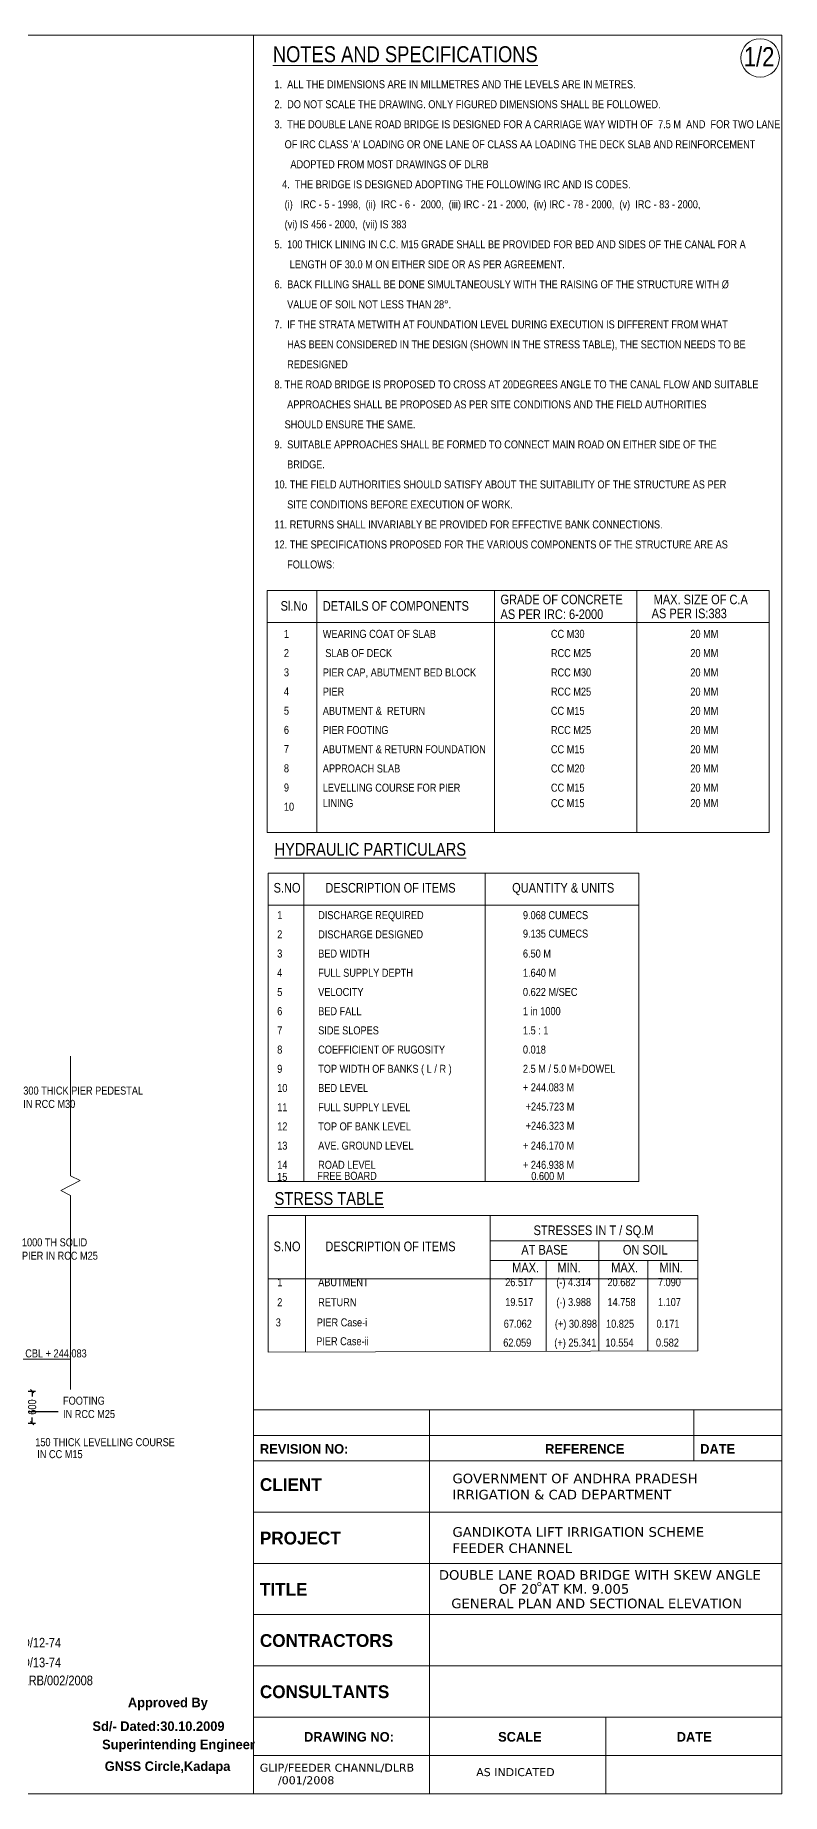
# Model space of a CAD drawing. Header units: millimetres. Extents: x 661061 to 1357550, y -603300 to 20887.
# Drawn here: x 1034863 to 1058180, y -50784 to 4160 of the extents above; entities that cross this region are included whole.
import ezdxf

# ---------------------------------------------------------------- set-up
doc = ezdxf.new("R2010")
doc.units = ezdxf.units.MM
doc.layers.add('abutment', color=7, linetype='Continuous')
doc.layers.add('canal', color=7, linetype='Continuous')
doc.styles.add('ARIAL NARROW', font='ARIALN.TTF')
doc.styles.add('arn', font='ARIALN.TTF')
doc.styles.add('CITYBLUEPR', font='cityb___.ttf')
doc.styles.add('VERDANA', font='verdana.ttf')
doc.dimstyles.new('STANDARD$0', dxfattribs={"dimscale": 88.888889, "dimtxt": 0.02, "dimasz": 0.02, "dimexe": 0.05, "dimexo": 0.1, "dimgap": 0.002, "dimtad": 2, "dimdec": 0, "dimzin": 1, "dimdsep": 46, "dimtxsty": 'Standard', "dimcen": 0.09, "dimadec": 0, "dimazin": 0, "dimtfac": 1, "dimtdec": 4, "dimtofl": 0, "dimtmove": 0, "dimatfit": 3, "dimfxl": 1, "dimtolj": 1, "dimtzin": 1, "dimarcsym": 0})
doc.dimstyles.new('STANDARD$7', dxfattribs={"dimtxt": 2, "dimasz": 2, "dimexe": 1.25, "dimexo": 0.625, "dimtad": 1, "dimdec": 0, "dimlfac": 0.5, "dimdsep": 46, "dimtxsty": 'Standard', "dimcen": 2.5, "dimadec": 0, "dimazin": 0, "dimtfac": 1, "dimtdec": 0, "dimtmove": 0, "dimatfit": 3, "dimfxl": 1, "dimtolj": 1, "dimtzin": 0, "dimarcsym": 0})

# ---------------------------------------------------------------- blocks, each defined once
blk = doc.blocks.new('_Oblique')
at = {"color": 0, "linetype": 'ByBlock', "lineweight": -2}
blk.add_line((-0.5, -0.5), (0.5, 0.5), dxfattribs=at)
blk = doc.blocks.new('*D227')
at = {"layer": 'canal', "color": 0, "linetype": 'Continuous', "lineweight": -2, "transparency": 16777216}
for p, q in [((1034470, -38201), (1034870, -38201)), ((1034770, -38201), (1034770, -38374)), ((1034470, -39201), (1034870, -39201)), ((1034770, -39201), (1034770, -39027))]:
    blk.add_line(p, q, dxfattribs=at)
at = {"layer": 'Defpoints', "color": 0, "linetype": 'Continuous', "lineweight": 9, "transparency": 16777216}
for p in [(1034370, -38201), (1034770, -38201), (1034370, -39201)]:
    blk.add_point(p, dxfattribs=at)
at = {"layer": 'canal', "color": 0, "linetype": 'Continuous', "lineweight": -2, "transparency": 16777216, "xscale": 100, "yscale": 100, "zscale": 100}
for p, rotation in [((1034770, -38201), 90), ((1034770, -39201), 270)]:
    blk.add_blockref('_Oblique', p, dxfattribs=dict(at, rotation=rotation))
at = {"layer": 'canal', "color": 0, "linetype": 'Continuous', "lineweight": 9, "transparency": 16777216, "insert": (1034770, -38701), "char_height": 250, "attachment_point": 5, "rotation": 90, "style": 'ARIAL NARROW'}
blk.add_mtext('\\A1;600', dxfattribs=at)

msp = doc.modelspace()

# ---------------------------------------------------------------- linework, layer by layer
at = {"color": 0, "lineweight": 9}
for p, q in [((1058180, 4160), (988880, 4160)), ((1041680, 4160), (1041680, -46070)), ((1041680, 4160), (1041680, -50783.759)), ((1042103.198, -13189.435), (1042103.183, -20749.312)), ((1042103.196, -13189.464), (1057786.268, -13189.464)), ((1043660.571, -13189.447), (1043660.566, -20749.315)), ((1049210.756, -13189.449), (1049210.751, -20749.325)), ((1053648.74, -13189.447), (1053648.735, -20749.333)), ((1042103.196, -14189.447), (1057786.268, -14189.447)), ((1042103.183, -20749.312), (1057786.268, -20749.341)), ((1042136.399, -22015.58), (1042136.399, -31657.335)), ((1042136.399, -22015.58), (1053717.573, -22015.58)), ((1043248.5, -22015.58), (1043248.5, -31657.335)), ((1048912.196, -22015.58), (1048912.196, -31657.335)), ((1053717.573, -22015.58), (1053717.573, -31657.335)), ((1042136.399, -23015.58), (1053717.573, -23015.58)), ((1058180, -50783.759), (1058180, -26993.759)), ((1058180, -29341.269), (1058180, -49183.759)), ((1042136.399, -31657.335), (1053717.573, -31657.335)), ((1042136.399, -32716.313), (1055561.653, -32716.313)), ((1049074.104, -33510.164), (1055561.653, -33510.164)), ((1049074.104, -34118.783), (1055561.653, -34118.783)), ((1042136.399, -34695.396), (1055561.653, -34695.396)), ((1041680, -38783.759), (1058180, -38783.759)), ((1047180, -38783.759), (1047180, -50783.759)), ((1055430, -38783.759), (1055430, -40383.759)), ((1041680, -39583.759), (1058180, -39583.759)), ((1041680, -40383.759), (1058180, -40383.759)), ((1041680, -41983.759), (1058180, -41983.759)), ((1058180, -41983.759), (1058180, -50783.759)), ((1041680, -43583.759), (1058180, -43583.759)), ((1041680, -45183.759), (1058180, -45183.759)), ((1041680, -46783.759), (1058180, -46783.759)), ((1041680, -48383.759), (1058180, -48383.759)), ((1052680, -48383.759), (1052680, -50783.759)), ((988880, -50783.759), (1058180, -50783.759))]:
    msp.add_line(p, q, dxfattribs=at)
at = {"color": 0, "linetype": 'Continuous', "lineweight": 9}
for p, q in [((1058180, -50783.759), (1058180, 4160)), ((1057786.268, -13189.464), (1057786.268, -20749.341)), ((1042136.399, -32716.313), (1042136.399, -36988.495)), ((1043301.509, -32716.313), (1043301.509, -36984.244)), ((1049074.104, -32716.313), (1049074.104, -36963.179)), ((1055561.653, -32716.313), (1055561.653, -36939.504)), ((1052463.517, -33510.164), (1052463.517, -36950.81)), ((1050821.77, -34118.783), (1050821.77, -36956.801)), ((1053999.345, -34118.783), (1053999.345, -36945.205)), ((1058180, -49583.759), (1041680, -49583.759))]:
    msp.add_line(p, q, dxfattribs=at)
at = {"layer": 'abutment', "color": 0, "linetype": 'ByBlock', "lineweight": 9}
for p, q in [((1035964.218, -27738.354), (1035964.229, -31472.498)), ((1035660.829, -31936.404), (1036267.713, -31627.189)), ((1036267.713, -31627.189), (1035964.229, -31472.498)), ((1035660.829, -31936.738), (1035964.399, -32091.262)), ((1035964.229, -32091.175), (1035963.672, -38152.255)), ((1022241.789, -37199.12), (1035963.764, -37199.12))]:
    msp.add_line(p, q, dxfattribs=at)
at = {"layer": 'abutment', "color": 0, "lineweight": 9, "ltscale": 700}
msp.add_line((1042136.399, -36988.495), (1055561.653, -36939.504), dxfattribs=at)
at = {"layer": 'abutment', "color": 0, "linetype": 'ByBlock', "lineweight": 9}
msp.add_circle((1057503.268, 3449.621), 600, dxfattribs=at)
at = {"layer": 'abutment', "color": 0, "linetype": 'ByBlock', "lineweight": 9, "ltscale": 700}
msp.add_circle((1050608.653, -44233.711), 54.146, dxfattribs=at)

# ---------------------------------------------------------------- texts
at = {"color": 0, "lineweight": 9}
for s, height, style, p in [('%%UNOTES AND SPECIFICATIONS', 500, 'ARIAL NARROW', (1042284.654, 3315.574)), ('Sl.No     ', 300, 'ARIAL NARROW', (1042527.711, -13821.079)), ('DETAILS OF COMPONENTS', 300, 'ARIAL NARROW', (1043844.63, -13821.079)), ('GRADE OF CONCRETE', 300, 'ARIAL NARROW', (1049394.815, -13619.347)), ('MAX. SIZE OF C.A', 300, 'ARIAL NARROW', (1054178.098, -13619.345)), ('AS PER IRC: 6-2000', 300, 'ARIAL NARROW', (1049394.815, -14080.452)), ('AS PER IS:383', 300, 'ARIAL NARROW', (1054113.86, -14054.865)), ('1', 250, 'ARIAL NARROW', (1042630.149, -14669.562)), ('WEARING COAT OF SLAB', 250, 'ARIAL NARROW', (1043844.628, -14669.562)), ('CC M30', 250, 'ARIAL NARROW', (1050969.588, -14669.567)), ('20 MM', 250, 'ARIAL NARROW', (1055323.447, -14669.584)), ('2', 250, 'ARIAL NARROW', (1042630.149, -15269.562)), (' SLAB OF DECK', 250, 'ARIAL NARROW', (1043844.628, -15269.562)), ('RCC M25', 250, 'ARIAL NARROW', (1050969.588, -15269.567)), ('20 MM', 250, 'ARIAL NARROW', (1055323.447, -15269.584)), ('3', 250, 'ARIAL NARROW', (1042630.149, -15869.562)), ('PIER CAP, ABUTMENT BED BLOCK', 250, 'ARIAL NARROW', (1043844.628, -15874.047)), ('RCC M30', 250, 'ARIAL NARROW', (1050969.588, -15874.052)), ('20 MM', 250, 'ARIAL NARROW', (1055323.447, -15874.069)), ('4', 250, 'ARIAL NARROW', (1042630.149, -16469.562)), ('PIER', 250, 'ARIAL NARROW', (1043844.628, -16474.047)), ('RCC M25', 250, 'ARIAL NARROW', (1050969.588, -16474.052)), ('20 MM', 250, 'ARIAL NARROW', (1055323.447, -16474.069)), ('5', 250, 'ARIAL NARROW', (1042630.149, -17069.562)), ('ABUTMENT &  RETURN', 250, 'ARIAL NARROW', (1043844.628, -17074.047)), ('CC M15', 250, 'ARIAL NARROW', (1050969.588, -17074.052)), ('20 MM', 250, 'ARIAL NARROW', (1055323.447, -17074.069)), ('6', 250, 'ARIAL NARROW', (1042630.149, -17669.562)), ('PIER FOOTING', 250, 'ARIAL NARROW', (1043844.628, -17674.047)), ('RCC M25', 250, 'ARIAL NARROW', (1050969.588, -17674.052)), ('20 MM', 250, 'ARIAL NARROW', (1055323.447, -17674.069)), ('7', 250, 'ARIAL NARROW', (1042630.149, -18269.562)), ('ABUTMENT & RETURN FOUNDATION', 250, 'ARIAL NARROW', (1043844.628, -18274.047)), ('CC M15', 250, 'ARIAL NARROW', (1050969.588, -18274.052)), ('20 MM', 250, 'ARIAL NARROW', (1055323.447, -18274.069)), ('8', 250, 'ARIAL NARROW', (1042630.149, -18869.562)), ('APPROACH SLAB', 250, 'ARIAL NARROW', (1043844.628, -18874.047)), ('CC M20', 250, 'ARIAL NARROW', (1050969.588, -18874.052)), ('20 MM', 250, 'ARIAL NARROW', (1055323.447, -18874.069)), ('9', 250, 'ARIAL NARROW', (1042630.149, -19469.562)), ('LEVELLING COURSE FOR PIER', 250, 'ARIAL NARROW', (1043844.628, -19474.047)), ('CC M15', 250, 'ARIAL NARROW', (1050969.588, -19474.052)), ('20 MM', 250, 'ARIAL NARROW', (1055323.447, -19474.069)), ('LINING', 250, 'ARIAL NARROW', (1043844.628, -19958.014)), ('CC M15', 250, 'ARIAL NARROW', (1050969.588, -19958.019)), ('20 MM', 250, 'ARIAL NARROW', (1055323.447, -19958.036)), ('10', 250, 'ARIAL NARROW', (1042630.149, -20069.562)), ('%%UHYDRAULIC PARTICULARS', 400, 'ARIAL NARROW', (1042338.26, -21473.923)), ('S.NO', 300, 'ARIAL NARROW', (1042308.886, -22626.728)), ('DESCRIPTION OF ITEMS', 300, 'ARIAL NARROW', (1043925.443, -22626.728)), ('QUANTITY & UNITS', 300, 'ARIAL NARROW', (1049759.013, -22626.728)), ('1', 250, 'ARIAL NARROW', (1042420.988, -23457.104)), ('DISCHARGE REQUIRED', 250, 'ARIAL NARROW', (1043701.241, -23457.104)), ('9.068 CUMECS', 250, 'ARIAL NARROW', (1050095.316, -23457.104)), ('2', 250, 'ARIAL NARROW', (1042420.988, -24057.104)), ('DISCHARGE DESIGNED', 250, 'ARIAL NARROW', (1043701.241, -24057.104)), ('9.135 CUMECS', 250, 'ARIAL NARROW', (1050095.316, -24033.542)), ('3', 250, 'ARIAL NARROW', (1042420.988, -24657.104)), ('BED WIDTH', 250, 'ARIAL NARROW', (1043701.241, -24657.104)), ('6.50 M', 250, 'ARIAL NARROW', (1050095.316, -24657.104)), ('4', 250, 'ARIAL NARROW', (1042420.988, -25257.104)), ('FULL SUPPLY DEPTH', 250, 'ARIAL NARROW', (1043701.241, -25257.104)), ('1.640 M', 250, 'ARIAL NARROW', (1050095.316, -25257.104)), ('5', 250, 'ARIAL NARROW', (1042420.988, -25857.104)), ('VELOCITY', 250, 'ARIAL NARROW', (1043701.241, -25857.104)), ('0.622 M/SEC', 250, 'ARIAL NARROW', (1050095.316, -25857.104)), ('6', 250, 'ARIAL NARROW', (1042420.988, -26457.104)), ('BED FALL', 250, 'ARIAL NARROW', (1043701.241, -26457.104)), ('1 in 1000', 250, 'ARIAL NARROW', (1050095.316, -26457.104)), ('7', 250, 'ARIAL NARROW', (1042420.988, -27057.104)), ('SIDE SLOPES ', 250, 'ARIAL NARROW', (1043701.241, -27057.104)), ('1.5 : 1', 250, 'ARIAL NARROW', (1050095.316, -27057.104)), ('8', 250, 'ARIAL NARROW', (1042420.988, -27657.104)), ('COEFFICIENT OF RUGOSITY', 250, 'ARIAL NARROW', (1043701.241, -27657.104)), ('0.018', 250, 'ARIAL NARROW', (1050095.316, -27657.104)), ('9', 250, 'ARIAL NARROW', (1042420.988, -28257.104)), ('TOP WIDTH OF BANKS ( L / R )', 250, 'ARIAL NARROW', (1043701.241, -28257.104)), ('2.5 M / 5.0 M+DOWEL', 250, 'ARIAL NARROW', (1050095.316, -28257.104)), ('10', 250, 'ARIAL NARROW', (1042420.988, -28857.104)), ('BED LEVEL', 250, 'ARIAL NARROW', (1043701.241, -28857.104)), ('+ 244.083 M ', 250, 'ARIAL NARROW', (1050093.374, -28836.734)), ('11', 250, 'ARIAL NARROW', (1042420.988, -29457.104)), ('FULL SUPPLY LEVEL', 250, 'ARIAL NARROW', (1043701.241, -29457.104)), ('+245.723 M', 250, 'ARIAL NARROW', (1050179.911, -29436.734)), ('12', 250, 'ARIAL NARROW', (1042420.988, -30057.104)), ('TOP OF BANK LEVEL', 250, 'ARIAL NARROW', (1043701.241, -30057.104)), ('+246.323 M ', 250, 'ARIAL NARROW', (1050179.911, -30036.734)), ('13', 250, 'ARIAL NARROW', (1042420.988, -30657.104)), ('AVE. GROUND LEVEL', 250, 'ARIAL NARROW', (1043701.241, -30657.104)), ('+ 246.170 M', 250, 'ARIAL NARROW', (1050095.316, -30657.104)), ('14', 250, 'ARIAL NARROW', (1042420.988, -31257.104)), ('ROAD LEVEL', 250, 'ARIAL NARROW', (1043701.241, -31257.104)), ('+ 246.938 M', 250, 'ARIAL NARROW', (1050095.316, -31257.104)), ('15', 250, 'ARIAL NARROW', (1042418.849, -31633.753)), ('FREE BOARD', 250, 'ARIAL NARROW', (1043670.038, -31601.981)), ('0.600 M', 250, 'ARIAL NARROW', (1050355.465, -31608.556)), ('%%USTRESS TABLE', 400, 'ARIAL NARROW', (1042338.26, -32384.847)), ('       STRESSES IN T / SQ.M', 300, 'ARIAL NARROW', (1049759.013, -33327.462)), ('S.NO', 300, 'ARIAL NARROW', (1042308.886, -33830.234)), ('DESCRIPTION OF ITEMS', 300, 'ARIAL NARROW', (1043925.443, -33830.234)), ('   AT BASE                  ON SOIL', 300, 'ARIAL NARROW', (1049759.013, -33936.081)), ('MAX.      MIN.          MAX.       MIN.', 300, 'ARIAL NARROW', (1049759.013, -34491.777)), ('1', 250, 'ARIAL NARROW', (1042420.988, -34926.815)), ('ABUTMENT', 250, 'ARIAL NARROW', (1043701.241, -34926.815)), ('26.517', 250, 'ARIAL NARROW', (1049541.693, -34922.618)), ('(-) 4.314', 250, 'ARIAL NARROW', (1051138.684, -34922.618)), ('20.682', 250, 'ARIAL NARROW', (1052735.675, -34922.618)), ('7.090', 250, 'ARIAL NARROW', (1054311.373, -34922.618)), ('2', 250, 'ARIAL NARROW', (1042421.97, -35549.277)), ('RETURN', 250, 'ARIAL NARROW', (1043702.223, -35549.277)), ('19.517', 250, 'ARIAL NARROW', (1049542.675, -35545.08)), ('(-) 3.988', 250, 'ARIAL NARROW', (1051139.667, -35545.08)), ('14.758', 250, 'ARIAL NARROW', (1052736.658, -35545.08)), ('1.107', 250, 'ARIAL NARROW', (1054312.356, -35545.08)), ('3', 250, 'ARIAL NARROW', (1042375.932, -36179.814)), ('PIER Case-i', 250, 'ARIAL NARROW', (1043656.185, -36179.814)), ('67.062', 250, 'ARIAL NARROW', (1049496.637, -36222.372)), ('(+) 30.898', 250, 'ARIAL NARROW', (1051093.628, -36222.372)), ('10.825', 250, 'ARIAL NARROW', (1052690.619, -36222.372)), ('0.171', 250, 'ARIAL NARROW', (1054266.317, -36222.372)), ('PIER Case-ii', 250, 'ARIAL NARROW', (1043639.339, -36768.971)), ('62.059', 250, 'ARIAL NARROW', (1049479.791, -36811.529)), ('(+) 25.341', 250, 'ARIAL NARROW', (1051076.783, -36811.529)), ('10.554', 250, 'ARIAL NARROW', (1052673.774, -36811.529)), ('0.582', 250, 'ARIAL NARROW', (1054249.472, -36811.529)), ('REVISION NO:', 300, 'CITYBLUEPR', (1041880.653, -40157.406)), ('REFERENCE', 300, 'CITYBLUEPR', (1050788.154, -40157.406)), ('DATE', 300, 'CITYBLUEPR', (1055630.653, -40157.406)), ('CLIENT', 400, 'CITYBLUEPR', (1041880.653, -41322.006)), ('GOVERNMENT OF ANDHRA PRADESH', 300, 'VERDANA', (1047895.155, -41080.513)), ('IRRIGATION & CAD DEPARTMENT', 300, 'VERDANA', (1047895.155, -41586.111)), ('PROJECT', 400, 'CITYBLUEPR', (1041880.653, -42993.922)), ('GANDIKOTA LIFT IRRIGATION SCHEME', 300, 'VERDANA', (1047895.155, -42752.429)), ('FEEDER CHANNEL', 300, 'VERDANA', (1047895.155, -43258.028)), ('DOUBLE LANE ROAD BRIDGE WITH SKEW ANGLE', 300, 'VERDANA', (1047470.101, -44095.017)), ('TITLE', 400, 'CITYBLUEPR', (1041880.653, -44593.922)), ('OF 20 AT KM. 9.005', 300, 'VERDANA', (1049340.537, -44533.06)), ('GENERAL PLAN AND SECTIONAL ELEVATION', 300, 'VERDANA', (1047859.036, -44985.156)), ('CONTRACTORS', 400, 'CITYBLUEPR', (1041880.653, -46193.922)), ('      Approved By', 300, 'CITYBLUEPR', (1037090, -48080)), ('CONSULTANTS', 400, 'CITYBLUEPR', (1041880.653, -47793.922)), ('Sd/- Dated:30.10.2009', 300, 'CITYBLUEPR', (1036651.559, -48820)), ('DRAWING NO:', 300, 'CITYBLUEPR', (1043259.394, -49152.764)), ('SCALE', 300, 'CITYBLUEPR', (1049319.911, -49152.764)), ('DATE', 300, 'CITYBLUEPR', (1054897.755, -49152.764)), ('Superintending Engineer', 300, 'CITYBLUEPR', (1036953.117, -49390)), ('GNSS Circle,Kadapa', 300, 'CITYBLUEPR', (1037034.676, -50070)), ('GLIP/FEEDER CHANNL/DLRB ', 250, 'VERDANA', (1041877.213, -50092.457)), ('AS INDICATED', 250, 'VERDANA', (1048636.617, -50230.173)), ('/001/2008', 250, 'VERDANA', (1042445.989, -50484.953))]:
    msp.add_text(s, height=height, dxfattribs=dict(at, style=style)).set_placement(p)
at = {"color": 0, "linetype": 'Continuous', "lineweight": 9, "insert": (1042334.38, 2752.625), "char_height": 250, "width": 15845.62032, "attachment_point": 1, "line_spacing_factor": 1.5, "style": 'CITYBLUEPR'}
msp.add_mtext("{\\fArial Narrow|b0|i0|c0|p34;1.  ALL THE DIMENSIONS ARE IN MILLMETRES AND THE LEVELS ARE IN METRES.\\P2.  DO NOT SCALE THE DRAWING. ONLY FIGURED DIMENSIONS SHALL BE FOLLOWED.\\P3.  THE DOUBLE LANE ROAD BRIDGE IS DESIGNED FOR A CARRIAGE WAY WIDTH OF  7.5 M  AND  FOR TWO LANE\\P\\pxt0,2;    OF IRC CLASS 'A' LOADING OR ONE LANE OF CLASS AA LOADING THE DECK SLAB AND REINFORCEMENT     ^IADOPTED FROM MOST DRAWINGS OF DLRB \\P\\ptz;   4.  THE BRIDGE IS DESIGNED ADOPTING THE FOLLOWING IRC AND IS CODES.\\P    (i)   IRC - 5 - 1998,  (ii)  IRC - 6 -  2000,  (iii) IRC - 21 - 2000,  (iv) IRC - 78 - 2000,  (v)  IRC - 83 - 2000,   \\P    (vi) IS 456 - 2000,  (vii) IS 383\\P5.  100 THICK LINING IN C.C. M15 GRADE SHALL BE PROVIDED FOR BED AND SIDES OF THE CANAL FOR A  \\P      LENGTH OF 30.0 M ON EITHER SIDE OR AS PER AGREEMENT.\\P6.  BACK FILLING SHALL BE DONE SIMULTANEOUSLY WITH THE RAISING OF THE STRUCTURE WITH %%C \\P     VALUE OF SOIL NOT LESS THAN 28°.\\P7.  IF THE STRATA METWITH AT FOUNDATION LEVEL DURING EXECUTION IS DIFFERENT FROM WHAT  \\P     HAS BEEN CONSIDERED IN THE DESIGN (SHOWN IN THE STRESS TABLE), THE SECTION NEEDS TO BE \\P     REDESIGNED \\P8. THE ROAD BRIDGE IS PROPOSED TO CROSS AT 20DEGREES ANGLE TO THE CANAL FLOW AND SUITABLE \\P     APPROACHES SHALL BE PROPOSED AS PER SITE CONDITIONS AND THE FIELD AUTHORITIES \\P    SHOULD ENSURE THE SAME.\\P9.  SUITABLE APPROACHES SHALL BE FORMED TO CONNECT MAIN ROAD ON EITHER SIDE OF THE\\P     BRIDGE.\\P10. THE FIELD AUTHORITIES SHOULD SATISFY ABOUT THE SUITABILITY OF THE STRUCTURE AS PER \\P     SITE CONDITIONS BEFORE EXECUTION OF WORK.\\P11. RETURNS SHALL INVARIABLY BE PROVIDED FOR EFFECTIVE BANK CONNECTIONS.\\P12. THE SPECIFICATIONS PROPOSED FOR THE VARIOUS COMPONENTS OF THE STRUCTURE ARE AS \\P     FOLLOWS:}", dxfattribs=at)
at = {"layer": 'abutment', "color": 0, "linetype": 'ByBlock', "lineweight": 9}
for s, height, style, p in [('1/2', 600, 'ARIAL NARROW', (1056991.669, 3186.123)), ('CBL + 244.083', 250, 'ARIAL NARROW', (1034553.4, -37148.781)), ('DRG.NO.: BD/12-74', 300, 'arn', (1032558.118, -46212.093)), ('DRG.NO.: BD/13-74', 300, 'arn', (1032558.118, -46828.506)), ('GLIP/FC/DLRB/002/2008', 300, 'arn', (1032787.686, -47390.788))]:
    msp.add_text(s, height=height, dxfattribs=dict(at, style=style)).set_placement(p)
at = {"layer": 'abutment', "color": 0, "linetype": 'ByBlock', "lineweight": 9, "char_height": 250, "style": 'arn'}
for s, insert, attachment_point in [('300 THICK PIER PEDESTAL\\PIN RCC M30', (1034491.976, -29358.4), 7), ('1000 TH SOLID\\PPIER IN RCC M25', (1034448.976, -33765.075), 4), ('FOOTING\\PIN RCC M25', (1035732.843, -38711.434), 4), ('150 THICK LEVELLING COURSE ', (1034864.789, -39799.674), 4), ('IN CC M15', (1034927.633, -40172.717), 4)]:
    msp.add_mtext(s, dxfattribs=dict(at, insert=insert, attachment_point=attachment_point))

# ---------------------------------------------------------------- dimensions: what is measured, and where the dimension line sits
at = {"layer": 'canal', "color": 0, "linetype": 'Continuous', "lineweight": 9}
dim = msp.add_linear_dim(base=(1034769.771, -38200.503), p1=(1034369.795, -39200.503), p2=(1034369.795, -38200.503), angle=90, text='600', dimstyle='STANDARD$0', override={"dimscale": 1, "dimtxt": 250, "dimasz": 100, "dimexe": 100, "dimexo": 100, "dimgap": 100, "dimtad": 0, "dimtoh": 1, "dimzin": 0, "dimtxsty": 'ARIAL NARROW', "dimblk1": 'Oblique', "dimblk2": 'Oblique', "dimsah": 1, "dimtzin": 0}, dxfattribs=at)
dim.commit()
dim.dimension.update_dxf_attribs({"geometry": '*D227', "text_midpoint": (1034769.771, -38700.503)})

# ---------------------------------------------------------------- leaders
at = {"layer": 'abutment', "color": 0, "linetype": 'ByBlock', "lineweight": 9}
msp.add_leader([(1032879.038, -38838.036), (1035585.395, -38838.036)], dimstyle='STANDARD$7', override={"dimtxt": 200, "dimasz": 100, "dimexe": 100, "dimexo": 100, "dimgap": 100, "dimtad": 0, "dimtoh": 1, "dimlfac": 1, "dimzin": 0, "dimtxsty": 'ARIAL NARROW', "dimcen": 0.09, "dimtdec": 4, "dimtofl": 0}, dxfattribs=at)

doc.saveas('drawing.dxf')
